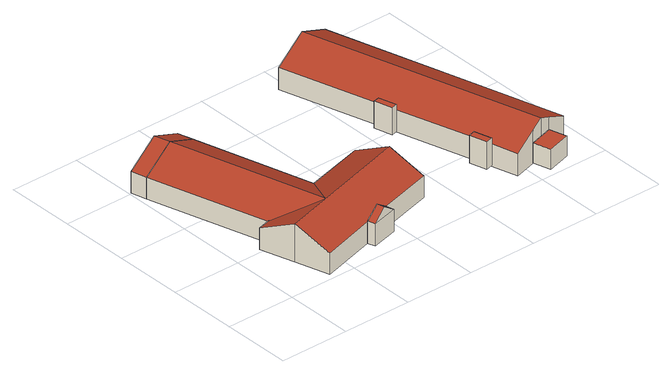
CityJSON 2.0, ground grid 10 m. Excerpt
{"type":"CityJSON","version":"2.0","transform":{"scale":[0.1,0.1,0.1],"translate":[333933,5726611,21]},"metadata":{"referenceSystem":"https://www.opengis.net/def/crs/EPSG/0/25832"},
"CityObjects":{
"building1":{"type":"Building","attributes":{"Geometrietyp2DReferenz":"3000","Gemeindeschluessel":"05170048","function":"51009_1610","roofType":"3100","measuredHeight":5.47},"geometry":[{"type":"Solid","lod":"2","boundaries":[[[[0,1,2,3]],[[4,5,1,0]],[[6,7,5,4]],[[3,2,7,6]],[[0,8,4]],[[6,9,3]],[[3,9,8,0]],[[4,8,9,6]],[[1,5,7,2]]]],"semantics":{"surfaces":[{"type":"WallSurface"},{"type":"RoofSurface"},{"type":"GroundSurface"}],"values":[[0,0,0,0,0,0,1,1,2]]}}]},
"building2":{"type":"Building","attributes":{"Geometrietyp2DReferenz":"3000","Gemeindeschluessel":"05170048","function":"51009_1610","roofType":"3100","measuredHeight":4.57},"geometry":[{"type":"Solid","lod":"2","boundaries":[[[[10,11,12,13]],[[14,15,11,10]],[[16,17,15,14]],[[13,12,17,16]],[[10,18,14]],[[16,19,13]],[[13,19,18,10]],[[14,18,19,16]],[[11,15,17,12]]]],"semantics":{"surfaces":[{"type":"WallSurface"},{"type":"RoofSurface"},{"type":"GroundSurface"}],"values":[[0,0,0,0,0,0,1,1,2]]}}]},
"building3":{"type":"Building","attributes":{"Gemeindeschluessel":"05170048","Geometrietyp2DReferenz":"3000","function":"31001_3212"},"address":[{"country":"Germany","locality":"Wesel","thoroughfareNumber":"1","thoroughfareName":"In der Aue"}],"children":["building3-1","building3-2"]},
"building3-1":{"type":"BuildingPart","attributes":{"roofType":"3100","measuredHeight":5.49},"parents":["building3"],"geometry":[{"type":"Solid","lod":"2","boundaries":[[[[20,17,12,21]],[[22,23,17,20]],[[24,25,23,22]],[[26,27,25,24]],[[28,29,27,26]],[[30,29,28]],[[31,32,33]],[[34,35,32,31]],[[36,37,35,34]],[[38,39,37,36]],[[21,12,39,38]],[[34,31,33,30,28,26,24,36]],[[22,20,21,38,36,24]],[[17,23,25,27,29,32,35,37,39,12]],[[33,32,29,30]]]],"semantics":{"surfaces":[{"type":"WallSurface"},{"type":"RoofSurface"},{"type":"GroundSurface"},{"type":"ClosureSurface"}],"values":[[0,0,0,0,0,0,0,0,0,0,0,1,1,2,3]]}}]},
"building3-2":{"type":"BuildingPart","attributes":{"roofType":"5000","measuredHeight":5.49},"parents":["building3"],"geometry":[{"type":"Solid","lod":"2","boundaries":[[[[8,40,5,4]],[[0,1,40,8]],[[33,32,1,0]],[[4,5,29,30]],[[8,4,30,41]],[[30,33,41]],[[33,0,8,41]],[[40,1,32,29,5]],[[30,29,32,33]]]],"semantics":{"surfaces":[{"type":"WallSurface"},{"type":"RoofSurface"},{"type":"GroundSurface"},{"type":"ClosureSurface"}],"values":[[0,0,0,0,1,1,1,2,3]]}}]},
"building4":{"type":"Building","attributes":{"Geometrietyp2DReferenz":"3000","Gemeindeschluessel":"05170048","function":"51009_1610","roofType":"1000","measuredHeight":4},"geometry":[{"type":"Solid","lod":"2","boundaries":[[[[42,43,44,45]],[[46,47,43,42]],[[48,49,47,46]],[[45,44,49,48]],[[46,42,45,48]],[[43,47,49,44]]]],"semantics":{"surfaces":[{"type":"WallSurface"},{"type":"RoofSurface"},{"type":"GroundSurface"}],"values":[[0,0,0,0,1,2]]}}]},
"building5":{"type":"Building","attributes":{"Geometrietyp2DReferenz":"3000","Gemeindeschluessel":"05170048","function":"51009_1610","roofType":"1000","measuredHeight":3.92},"geometry":[{"type":"Solid","lod":"2","boundaries":[[[[50,51,52,53]],[[54,55,51,50]],[[56,57,55,54]],[[53,52,57,56]],[[54,50,53,56]],[[51,55,57,52]]]],"semantics":{"surfaces":[{"type":"WallSurface"},{"type":"RoofSurface"},{"type":"GroundSurface"}],"values":[[0,0,0,0,1,2]]}}]},
"building6":{"type":"Building","attributes":{"Geometrietyp2DReferenz":"3000","Gemeindeschluessel":"05170048","function":"51009_1610","roofType":"1000","measuredHeight":2.91},"geometry":[{"type":"Solid","lod":"2","boundaries":[[[[58,59,60,61]],[[62,63,59,58]],[[64,65,63,62]],[[61,60,65,64]],[[62,58,61,64]],[[59,63,65,60]]]],"semantics":{"surfaces":[{"type":"WallSurface"},{"type":"RoofSurface"},{"type":"GroundSurface"}],"values":[[0,0,0,0,1,2]]}}]},
"building7":{"type":"Building","attributes":{"Geometrietyp2DReferenz":"3000","Gemeindeschluessel":"05170048","function":"31001_1010","roofType":"3100","measuredHeight":5.64},"address":[{"country":"Germany","locality":"Wesel","thoroughfareNumber":"1","thoroughfareName":"In der Aue"}],"geometry":[{"type":"Solid","lod":"2","boundaries":[[[[66,67,68,69]],[[70,71,67,66]],[[72,73,71,70]],[[74,75,73,72]],[[76,77,75,74]],[[78,79,77,76]],[[80,81,79,78]],[[82,83,81,80]],[[84,85,83,82]],[[86,87,85,84]],[[88,89,87,86]],[[69,68,89,88]],[[80,78,76,74,72,70,66,69,82]],[[88,86,84,82,69]],[[67,71,73,75,77,79,81,83,85,87,89,68]]]],"semantics":{"surfaces":[{"type":"WallSurface"},{"type":"RoofSurface"},{"type":"GroundSurface"}],"values":[[0,0,0,0,0,0,0,0,0,0,0,0,1,1,2]]}}]}
},
"vertices":[
[107,308,36],[107,308,5],[101,330,5],[101,330,36],[9,280,36],[9,280,5],[3,302,36],[3,302,5],[58,294,60],[52,316,60],
[189,30,37],[189,30,5],[186,42,5],[186,42,37],[151,20,37],[151,20,5],[148,31,37],[148,31,5],[170,25,51],[167,36,51],
[148,31,36],[186,42,36],[68,8,36],[68,8,5],[54,57,60],[54,57,5],[40,106,36],[40,106,5],[57,110,37],[57,110,5],[57,110,36],[154,138,37],[154,138,5],[154,138,36],[239,161,36],[239,161,5],[253,113,60],[253,113,5],[266,64,36],[266,64,5],
[58,294,5],[119,75,60],
[371,60,48],[371,60,8],[364,85,8],[364,85,48],[361,57,48],[361,57,8],[354,82,48],[354,82,8],
[333,193,47],[333,193,8],[326,218,8],[326,218,47],[324,190,47],[324,190,8],[317,216,47],[317,216,8],
[454,17,37],[454,17,8],[447,42,8],[447,42,37],[420,7,37],[420,7,8],[413,32,37],[413,32,8],
[413,32,55],[413,32,7],[430,37,7],[430,37,63],[381,23,39],[381,23,7],[371,60,39],[371,60,7],[364,85,39],[364,85,7],[333,193,39],[333,193,7],[326,218,39],[326,218,7],[286,357,39],[286,357,7],[335,371,63],[335,371,7],[384,385,39],[384,385,7],[478,51,39],[478,51,7],[447,42,55],[447,42,7]
]}
